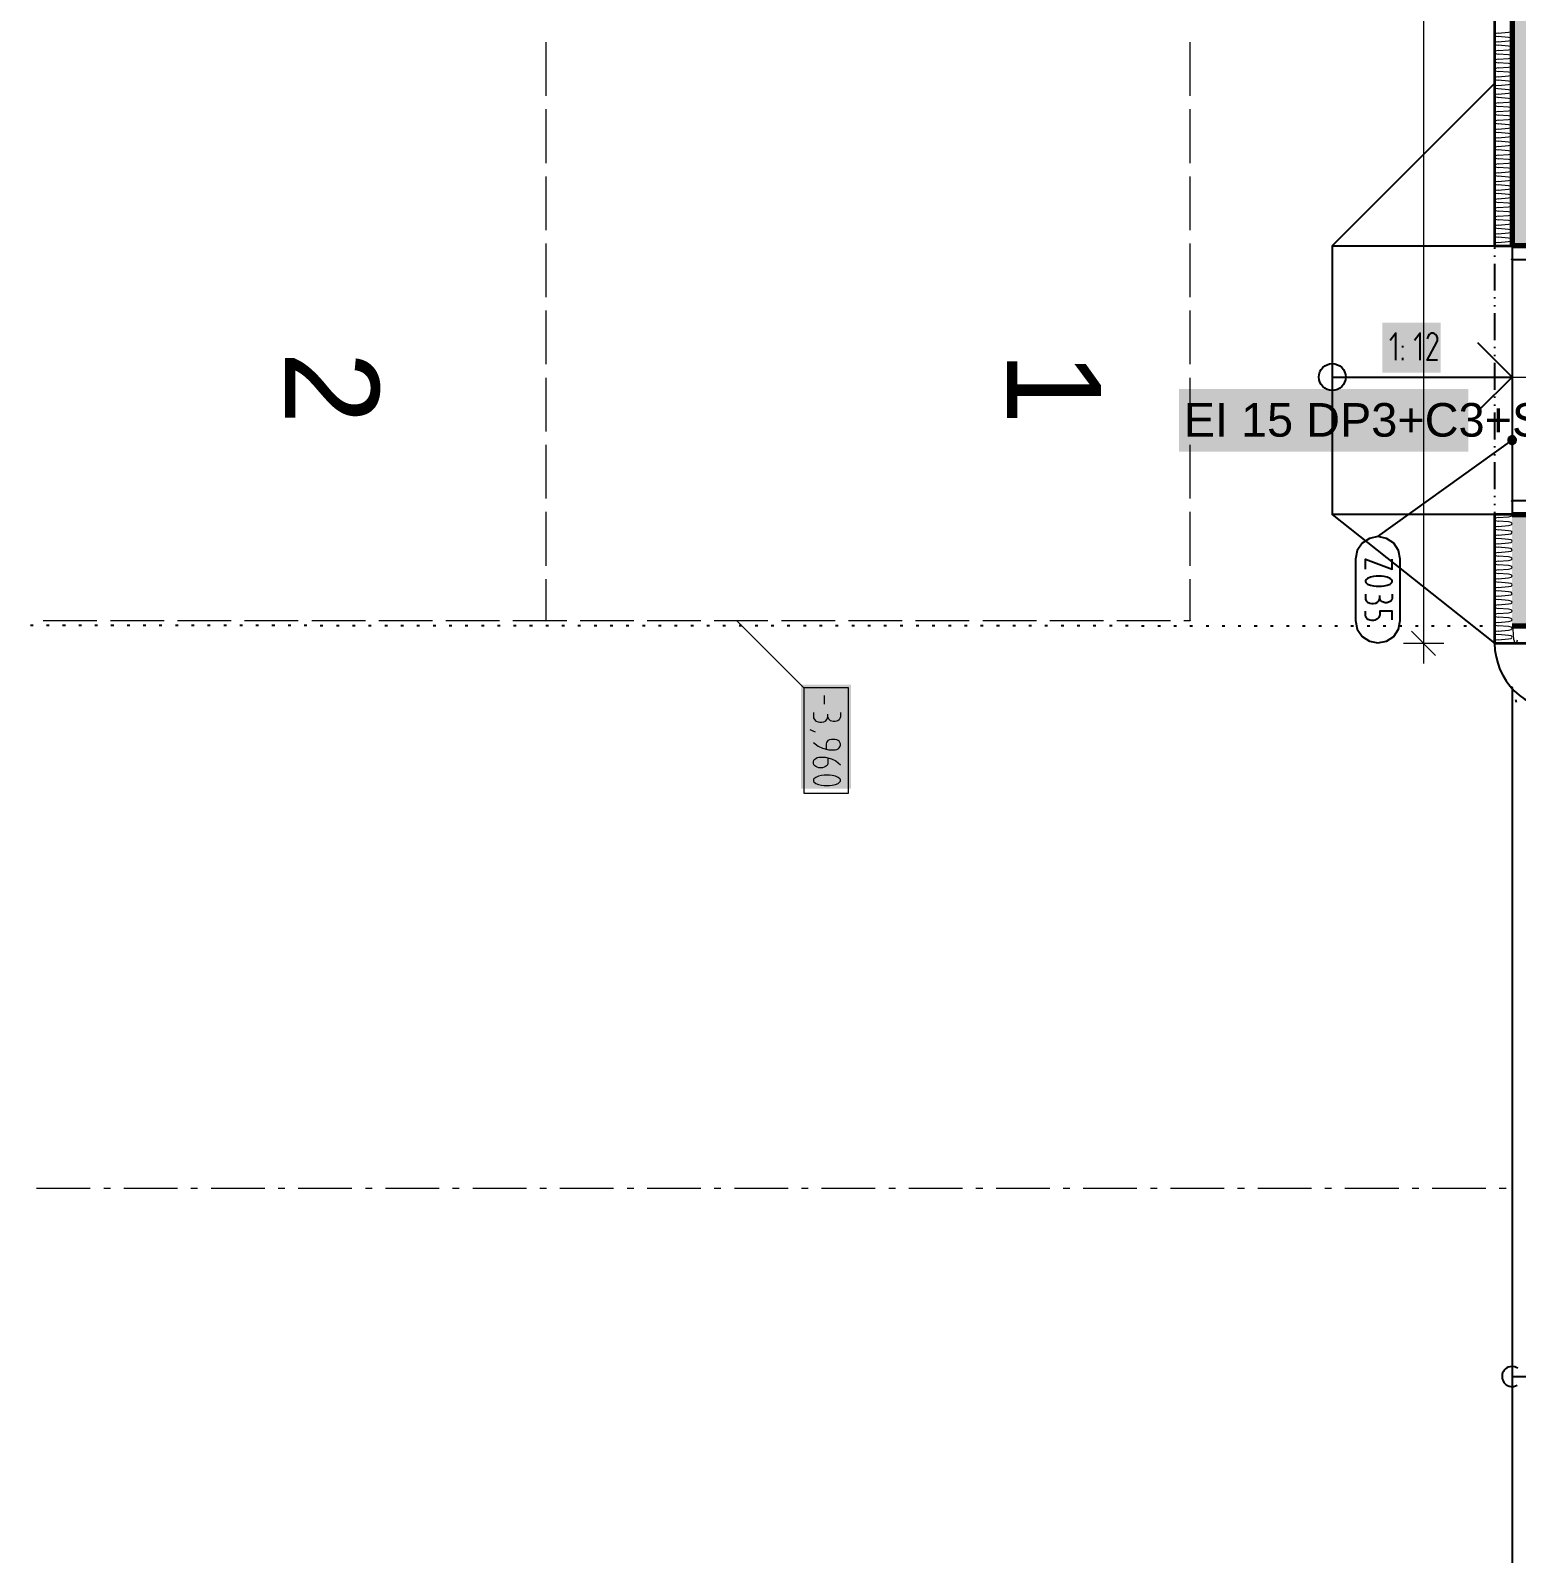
# Model space of a CAD drawing. Header units: millimetres. Extents: x 0 to 594, y 0 to 420.
# Drawn here: x 354.58 to 398.18, y 223.78 to 268.45 of the extents above; entities that cross this region are included whole.
import ezdxf

# ---------------------------------------------------------------- set-up
doc = ezdxf.new("R2010")
doc.units = ezdxf.units.MM
doc.header["$LTSCALE"] = 8
for name, color, linetype in [('PDF_Dokresleni nad rovinou rezu', 7, 'Continuous'), ('PDF_Dopravni znaceni', 7, 'Continuous'), ('PDF_Dvere', 7, 'Continuous'), ('PDF_Koty delkove', 7, 'Continuous'), ('PDF_Koty vyskove-pudorysy', 7, 'Continuous'), ('PDF_Obecne 0.18', 7, 'Continuous'), ('PDF_Obecne 0.25', 7, 'Continuous'), ('PDF_Osy hlavni', 7, 'Continuous'), ('PDF_Popis dveri', 7, 'Continuous'), ('PDF_Popis Zamecnicke vyrobky', 7, 'Continuous'), ('PDF_Popisy EL', 7, 'Continuous'), ('PDF_Rampy', 7, 'Continuous'), ('PDF_Steny obvodove nosne', 7, 'Continuous'), ('PDF_Steny sendvic', 7, 'Continuous'), ('PDF_Text', 7, 'Continuous')]:
    doc.layers.add(name, color=color, linetype=linetype)
doc.layers.add('PDF_Popis PO dveri', color=7, linetype='Continuous', true_color=0xffffff)
doc.styles.add('PDF Arial', font='arial.ttf')

msp = doc.modelspace()

# ---------------------------------------------------------------- linework, layer by layer
at = {"layer": 'PDF_Dokresleni nad rovinou rezu', "lineweight": 25}
for points in [[(397.54, 262.087), (397.54, 262.047)], [(397.54, 261.851), (397.54, 261.811)], [(397.54, 261.614), (397.54, 260.827)], [(397.54, 260.63), (397.54, 260.591)], [(397.54, 260.394), (397.54, 260.354)], [(397.54, 260.158), (397.54, 259.37)], [(397.54, 259.173), (397.54, 259.134)], [(397.54, 258.937), (397.54, 258.898)], [(397.54, 258.701), (397.54, 257.914)], [(397.54, 257.717), (397.54, 257.677)], [(397.54, 257.48), (397.54, 257.441)], [(397.54, 257.244), (397.54, 256.457)], [(397.54, 256.26), (397.54, 256.221)], [(397.54, 256.024), (397.54, 255.984)], [(397.54, 255.788), (397.54, 255)], [(397.54, 254.803), (397.54, 254.764)], [(397.54, 254.567), (397.54, 254.528)], [(397.54, 254.331), (397.54, 254.26)]]:
    msp.add_lwpolyline(points, dxfattribs=at)
at = {"layer": 'PDF_Dokresleni nad rovinou rezu', "lineweight": 25, "transparency": 33554559}
for points in [[(397.54, 262.183), (397.589, 262.134), (397.49, 262.134), (397.54, 262.085)], [(397.54, 254.309), (397.589, 254.26), (397.49, 254.26), (397.54, 254.211)]]:
    msp.add_solid(points, dxfattribs=at)
at = {"layer": 'PDF_Dopravni znaceni', "lineweight": 18}
for points in [[(369.705, 268.11), (369.705, 266.536)], [(388.602, 268.11), (388.602, 266.536)], [(369.705, 266.142), (369.705, 264.567)], [(388.602, 266.142), (388.602, 264.567)], [(369.705, 264.173), (369.705, 262.599)], [(388.602, 264.173), (388.602, 262.599)], [(369.705, 262.205), (369.705, 260.63)], [(388.602, 262.205), (388.602, 260.63)], [(369.705, 260.236), (369.705, 258.662)], [(388.602, 260.236), (388.602, 258.662)], [(369.705, 258.268), (369.705, 256.693)], [(388.602, 258.268), (388.602, 256.693)], [(369.705, 256.299), (369.705, 254.725)], [(388.602, 256.299), (388.602, 254.725)], [(369.705, 254.331), (369.705, 252.756)], [(388.602, 254.331), (388.602, 252.756)], [(369.705, 252.362), (369.705, 251.15)], [(388.602, 252.362), (388.602, 251.15)], [(354.96, 251.15), (356.535, 251.15)], [(356.929, 251.15), (358.504, 251.15)], [(358.898, 251.15), (360.472, 251.15)], [(360.866, 251.15), (362.441, 251.15)], [(362.835, 251.15), (364.409, 251.15)], [(364.803, 251.15), (366.378, 251.15)], [(366.772, 251.15), (368.346, 251.15)], [(368.74, 251.15), (370.315, 251.15)], [(370.709, 251.15), (372.283, 251.15)], [(372.677, 251.15), (374.252, 251.15)], [(374.646, 251.15), (376.22, 251.15)], [(376.614, 251.15), (378.189, 251.15)], [(378.583, 251.15), (380.157, 251.15)], [(380.551, 251.15), (382.126, 251.15)], [(382.52, 251.15), (384.094, 251.15)], [(384.488, 251.15), (386.063, 251.15)], [(386.457, 251.15), (388.031, 251.15)], [(388.425, 251.15), (388.603, 251.15)]]:
    msp.add_lwpolyline(points, dxfattribs=at)
at = {"layer": 'PDF_Dopravni znaceni', "lineweight": 18, "transparency": 33554559}
for points in [[(369.705, 251.185), (369.74, 251.15), (369.669, 251.15), (369.705, 251.114)], [(388.602, 251.185), (388.638, 251.15), (388.567, 251.15), (388.602, 251.114)], [(388.567, 251.15), (388.602, 251.185), (388.602, 251.114), (388.638, 251.15)]]:
    msp.add_solid(points, dxfattribs=at)
at = {"layer": 'PDF_Dvere', "lineweight": 25}
for points in [[(398.051, 262.134), (398.051, 261.74), (400.02, 261.74), (400.02, 262.134)], [(398.051, 254.654), (398.051, 254.26), (400.02, 254.26), (400.02, 254.654)]]:
    msp.add_lwpolyline(points, close=True, dxfattribs=at)
for points in [[(398.051, 261.74), (398.051, 261.299)], [(398.051, 261.102), (398.051, 261.063)], [(398.051, 260.866), (398.051, 260.079)], [(398.051, 259.882), (398.051, 259.843)], [(398.051, 259.646), (398.051, 258.858)], [(398.051, 258.662), (398.051, 258.622)], [(398.051, 258.425), (398.051, 257.638)], [(398.051, 257.441), (398.051, 257.402)], [(398.051, 257.205), (398.051, 256.417)], [(398.051, 256.221), (398.051, 256.181)], [(398.051, 255.984), (398.051, 255.197)], [(398.051, 255), (398.051, 254.961)], [(398.051, 254.764), (398.051, 254.654)]]:
    msp.add_lwpolyline(points, dxfattribs=at)
at = {"layer": 'PDF_Dvere', "lineweight": 25, "transparency": 33554559}
for points in [[(398.051, 261.789), (398.101, 261.74), (398.002, 261.74), (398.051, 261.691)], [(398.051, 254.703), (398.101, 254.654), (398.002, 254.654), (398.051, 254.604)]]:
    msp.add_solid(points, dxfattribs=at)
at = {"layer": 'PDF_Koty delkove', "lineweight": 18}
for points in [[(395.455, 296.425), (395.455, 294.457), (395.455, 290.126), (395.455, 289.339), (395.455, 288.827), (395.455, 250.48), (395.455, 249.89)], [(395.1, 250.835), (395.809, 250.126)], [(394.864, 250.48), (395.455, 250.48), (396.045, 250.48)]]:
    msp.add_lwpolyline(points, dxfattribs=at)
at = {"layer": 'PDF_Koty vyskove-pudorysy', "lineweight": 18}
for points in [[(377.268, 249.171), (375.293, 251.147)], [(377.873, 248.952), (377.873, 248.689)], [(377.557, 248.449), (377.557, 248.296), (377.584, 248.242), (377.623, 248.198), (377.689, 248.176), (377.741, 248.165), (377.794, 248.165), (377.859, 248.176), (377.911, 248.198), (377.951, 248.242), (377.978, 248.318)], [(378.344, 248.449), (378.344, 248.318), (378.332, 248.274), (378.305, 248.23), (378.266, 248.208), (378.188, 248.186), (378.135, 248.186), (378.056, 248.208), (378.004, 248.252), (377.978, 248.318), (377.978, 248.405)], [(377.452, 247.946), (377.61, 247.88)], [(377.557, 247.574), (377.689, 247.464), (377.82, 247.399), (378.004, 247.356), (378.188, 247.356), (378.24, 247.367), (378.279, 247.388), (378.305, 247.41), (378.332, 247.443), (378.344, 247.487), (378.344, 247.53), (378.332, 247.574), (378.305, 247.607), (378.279, 247.629), (378.24, 247.651), (378.188, 247.662), (378.082, 247.662), (378.03, 247.651), (377.978, 247.629), (377.938, 247.574), (377.925, 247.53), (377.925, 247.377)], [(377.715, 246.831), (377.663, 246.842), (377.623, 246.863), (377.597, 246.885), (377.57, 246.918), (377.557, 246.962), (377.557, 247.005), (377.57, 247.049), (377.597, 247.082), (377.623, 247.104), (377.663, 247.126), (377.715, 247.137), (377.899, 247.137), (378.082, 247.093), (378.214, 247.027), (378.344, 246.918)], [(377.978, 247.115), (377.978, 246.962), (377.964, 246.918), (377.938, 246.885), (377.911, 246.863), (377.873, 246.842), (377.82, 246.831), (377.715, 246.831)]]:
    msp.add_lwpolyline(points, dxfattribs=at)
for points in [[(377.268, 249.171), (377.268, 246.087), (378.581, 246.087), (378.581, 249.171)], [(377.873, 246.306), (378.03, 246.306), (378.108, 246.317), (378.2, 246.339), (378.279, 246.371), (378.332, 246.415), (378.344, 246.437), (378.344, 246.48), (378.332, 246.503), (378.279, 246.546), (378.2, 246.579), (378.108, 246.601), (378.03, 246.612), (377.873, 246.612), (377.794, 246.601), (377.702, 246.579), (377.623, 246.546), (377.57, 246.503), (377.557, 246.48), (377.557, 246.437), (377.57, 246.415), (377.623, 246.371), (377.702, 246.339), (377.794, 246.317)]]:
    msp.add_lwpolyline(points, close=True, dxfattribs=at)
at = {"layer": 'PDF_Koty vyskove-pudorysy', "color": 7, "lineweight": 18, "true_color": 0xffffff, "transparency": 33554559}
msp.add_solid([(377.19, 249.266), (377.19, 246.211), (378.659, 249.266), (378.659, 246.211)], dxfattribs=at)
at = {"layer": 'PDF_Obecne 0.18', "lineweight": 25}
for points in [[(354.584, 251.01), (354.662, 251.01)], [(355.056, 251.01), (355.135, 251.01)], [(355.528, 251.01), (355.607, 251.01)], [(356.001, 251.009), (356.08, 251.009)], [(356.473, 251.009), (356.552, 251.009)], [(356.946, 251.009), (357.025, 251.009)], [(357.418, 251.009), (357.497, 251.009)], [(357.891, 251.009), (357.969, 251.009)], [(358.363, 251.008), (358.442, 251.008)], [(358.836, 251.008), (358.914, 251.008)], [(359.308, 251.008), (359.387, 251.008)], [(359.78, 251.008), (359.859, 251.008)], [(360.253, 251.008), (360.332, 251.008)], [(360.725, 251.007), (360.804, 251.007)], [(361.198, 251.007), (361.277, 251.007)], [(361.67, 251.007), (361.749, 251.007)], [(362.143, 251.007), (362.221, 251.007)], [(362.615, 251.007), (362.694, 251.007)], [(363.088, 251.006), (363.166, 251.006)], [(363.56, 251.006), (363.639, 251.006)], [(364.032, 251.006), (364.111, 251.006)], [(364.505, 251.006), (364.584, 251.006)], [(364.977, 251.006), (365.056, 251.006)], [(365.45, 251.005), (365.528, 251.005)], [(365.922, 251.005), (366.001, 251.005)], [(366.395, 251.005), (366.473, 251.005)], [(366.867, 251.005), (366.946, 251.005)], [(367.339, 251.005), (367.418, 251.005)], [(367.812, 251.004), (367.891, 251.004)], [(368.284, 251.004), (368.363, 251.004)], [(368.757, 251.004), (368.836, 251.004)], [(369.229, 251.004), (369.308, 251.004)], [(369.702, 251.004), (369.78, 251.004)], [(370.174, 251.003), (370.253, 251.003)], [(370.647, 251.003), (370.725, 251.003)], [(371.119, 251.003), (371.198, 251.003)], [(371.591, 251.003), (371.67, 251.003)], [(372.064, 251.003), (372.143, 251.003)], [(372.536, 251.003), (372.615, 251.002)], [(373.009, 251.002), (373.087, 251.002)], [(373.481, 251.002), (373.56, 251.002)], [(373.954, 251.002), (374.032, 251.002)], [(374.426, 251.002), (374.505, 251.002)], [(374.899, 251.002), (374.977, 251.001)], [(375.371, 251.001), (375.45, 251.001)], [(375.843, 251.001), (375.922, 251.001)], [(376.316, 251.001), (376.395, 251.001)], [(376.788, 251.001), (376.867, 251.001)], [(377.261, 251.001), (377.339, 251.001)], [(377.733, 251), (377.812, 251)], [(378.206, 251), (378.284, 251)], [(378.678, 251), (378.757, 251)], [(379.15, 251), (379.229, 251)], [(379.623, 251), (379.702, 251)], [(380.095, 250.999), (380.174, 250.999)], [(380.568, 250.999), (380.647, 250.999)], [(381.04, 250.999), (381.119, 250.999)], [(381.513, 250.999), (381.591, 250.999)], [(381.985, 250.999), (382.064, 250.999)], [(382.458, 250.998), (382.536, 250.998)], [(382.93, 250.998), (383.009, 250.998)], [(383.402, 250.998), (383.481, 250.998)], [(383.875, 250.998), (383.954, 250.998)], [(384.347, 250.998), (384.426, 250.998)], [(384.82, 250.997), (384.899, 250.997)], [(385.292, 250.997), (385.371, 250.997)], [(385.765, 250.997), (385.843, 250.997)], [(386.237, 250.997), (386.316, 250.997)], [(386.71, 250.997), (386.788, 250.997)], [(387.182, 250.996), (387.261, 250.996)], [(387.654, 250.996), (387.733, 250.996)], [(388.127, 250.996), (388.206, 250.996)], [(388.599, 250.996), (388.678, 250.996)], [(389.072, 250.996), (389.15, 250.996)], [(389.544, 250.995), (389.623, 250.995)], [(390.017, 250.995), (390.095, 250.995)], [(390.489, 250.995), (390.568, 250.995)], [(390.962, 250.995), (391.04, 250.995)], [(391.434, 250.995), (391.513, 250.995)], [(391.906, 250.994), (391.985, 250.994)], [(392.379, 250.994), (392.458, 250.994)], [(392.851, 250.994), (392.93, 250.994)], [(393.324, 250.994), (393.402, 250.994)], [(393.796, 250.994), (393.875, 250.994)], [(394.269, 250.993), (394.347, 250.993)], [(394.741, 250.993), (394.82, 250.993)], [(395.213, 250.993), (395.292, 250.993)], [(395.686, 250.993), (395.765, 250.993)], [(396.158, 250.993), (396.237, 250.993)], [(396.631, 250.992), (396.71, 250.992)], [(397.103, 250.992), (397.182, 250.992)]]:
    msp.add_lwpolyline(points, dxfattribs=at)
at = {"layer": 'PDF_Obecne 0.18', "lineweight": 25, "transparency": 33554559}
msp.add_solid([(397.49, 250.992), (397.54, 251.041), (397.54, 250.943), (397.589, 250.992)], dxfattribs=at)
at = {"layer": 'PDF_Obecne 0.25', "lineweight": 25}
for points in [[(397.54, 266.898), (392.776, 262.134), (392.776, 254.26)], [(392.776, 262.134), (398.051, 262.134)]]:
    msp.add_lwpolyline(points, dxfattribs=at)
msp.add_lwpolyline([(398.051, 262.134), (398.051, 254.26), (392.776, 254.26), (397.54, 250.48, 0.414211), (399.508, 248.512), (444.665, 248.512, 0.414215), (446.634, 250.48)], format="xyb", dxfattribs=at)
at = {"layer": 'PDF_Osy hlavni', "lineweight": 18}
for points in [[(354.764, 234.496), (356.338, 234.496)], [(356.732, 234.496), (356.929, 234.496)], [(357.323, 234.496), (358.898, 234.496)], [(359.291, 234.496), (359.488, 234.496)], [(359.882, 234.496), (361.457, 234.496)], [(361.85, 234.496), (362.047, 234.496)], [(362.441, 234.496), (364.016, 234.496)], [(364.409, 234.496), (364.606, 234.496)], [(365, 234.496), (366.575, 234.496)], [(366.968, 234.496), (367.165, 234.496)], [(367.559, 234.496), (369.134, 234.496)], [(369.527, 234.496), (369.724, 234.496)], [(370.118, 234.496), (371.693, 234.496)], [(372.086, 234.496), (372.283, 234.496)], [(372.677, 234.496), (374.252, 234.496)], [(374.646, 234.496), (374.842, 234.496)], [(375.236, 234.496), (376.811, 234.496)], [(377.205, 234.496), (377.401, 234.496)], [(377.795, 234.496), (379.37, 234.496)], [(379.764, 234.496), (379.96, 234.496)], [(380.354, 234.496), (381.929, 234.496)], [(382.323, 234.496), (382.52, 234.496)], [(382.913, 234.496), (384.488, 234.496)], [(384.882, 234.496), (385.079, 234.496)], [(385.472, 234.496), (387.047, 234.496)], [(387.441, 234.496), (387.638, 234.496)], [(388.031, 234.496), (389.606, 234.496)], [(390, 234.496), (390.197, 234.496)], [(390.59, 234.496), (392.165, 234.496)], [(392.559, 234.496), (392.756, 234.496)], [(393.149, 234.496), (394.724, 234.496)], [(395.118, 234.496), (395.315, 234.496)], [(395.708, 234.496), (397.283, 234.496)], [(397.677, 234.496), (397.874, 234.496)]]:
    msp.add_lwpolyline(points, dxfattribs=at)
at = {"layer": 'PDF_Popis dveri', "lineweight": 18}
msp.add_lwpolyline([(395.359, 258.288), (405.76, 258.288)], dxfattribs=at)
at = {"layer": 'PDF_Popis PO dveri', "lineweight": 18, "transparency": 33554559}
msp.add_solid([(388.277, 256.099), (396.768, 256.099), (388.277, 257.936), (396.768, 257.936)], dxfattribs=at)
at = {"layer": 'PDF_Popis Zamecnicke vyrobky', "lineweight": 25}
for points in [[(394.115, 253.607), (398.051, 256.439)], [(397.982, 256.535), (397.982, 256.535)], [(398.147, 256.508), (398.147, 256.508)], [(397.955, 256.37), (397.955, 256.37)], [(398.12, 256.343), (398.12, 256.343)], [(393.748, 252.657), (393.748, 252.951), (394.535, 252.657), (394.535, 252.951)], [(393.748, 251.922), (393.748, 251.775), (393.775, 251.723), (393.814, 251.681), (393.879, 251.66), (393.932, 251.649), (393.985, 251.649), (394.05, 251.66)], [(394.05, 251.66), (394.102, 251.681), (394.142, 251.723), (394.168, 251.796)], [(394.535, 251.922), (394.535, 251.796), (394.523, 251.754), (394.496, 251.712), (394.457, 251.691), (394.379, 251.67), (394.326, 251.67), (394.247, 251.691), (394.194, 251.733), (394.168, 251.796), (394.168, 251.88)], [(394.535, 251.166), (394.535, 251.418), (394.168, 251.418), (394.168, 251.313), (394.142, 251.24), (394.102, 251.197), (394.037, 251.156), (393.985, 251.145), (393.932, 251.145), (393.879, 251.156), (393.828, 251.177), (393.788, 251.208), (393.761, 251.25), (393.748, 251.313), (393.748, 251.418)]]:
    msp.add_lwpolyline(points, dxfattribs=at)
for points in [[(398.147, 256.508), (398.135, 256.523), (398.12, 256.535), (398.103, 256.545), (398.086, 256.552), (398.067, 256.556), (398.047, 256.557), (398.028, 256.555), (398.01, 256.549), (397.992, 256.541), (397.976, 256.53), (397.963, 256.517), (397.951, 256.501), (397.942, 256.484), (397.936, 256.466), (397.933, 256.447), (397.934, 256.428), (397.937, 256.409), (397.944, 256.39), (397.953, 256.374), (397.965, 256.358), (397.979, 256.345), (397.995, 256.335), (398.013, 256.327), (398.032, 256.322), (398.051, 256.321), (398.07, 256.322), (398.089, 256.327), (398.106, 256.334), (398.123, 256.345), (398.137, 256.358), (398.149, 256.373), (398.159, 256.389), (398.165, 256.407), (398.169, 256.426), (398.169, 256.446), (398.167, 256.465), (398.161, 256.483), (398.152, 256.5)], [(393.459, 251.145), (393.509, 250.894), (393.651, 250.681), (393.864, 250.539), (394.115, 250.489), (394.367, 250.539), (394.579, 250.681), (394.722, 250.894), (394.772, 251.145), (394.772, 252.951), (394.722, 253.202), (394.579, 253.415), (394.367, 253.557), (394.115, 253.607), (393.864, 253.557), (393.651, 253.415), (393.509, 253.202), (393.459, 252.951)], [(394.064, 252.153), (394.221, 252.153), (394.299, 252.164), (394.391, 252.184), (394.47, 252.216), (394.523, 252.258), (394.535, 252.279), (394.535, 252.321), (394.523, 252.342), (394.47, 252.384), (394.391, 252.415), (394.299, 252.436), (394.221, 252.447), (394.064, 252.447), (393.985, 252.436), (393.893, 252.415), (393.814, 252.384), (393.761, 252.342), (393.748, 252.321), (393.748, 252.279), (393.761, 252.258), (393.814, 252.216), (393.893, 252.184), (393.985, 252.164)]]:
    msp.add_lwpolyline(points, close=True, dxfattribs=at)
at = {"layer": 'PDF_Popis Zamecnicke vyrobky', "lineweight": 25, "transparency": 33554559}
for points in [[(397.934, 256.427), (398.063, 256.322), (397.944, 256.487)], [(397.944, 256.487), (398.12, 256.343), (397.982, 256.535)], [(397.944, 256.487), (398.063, 256.322), (398.12, 256.343)], [(397.982, 256.535), (398.159, 256.391), (398.04, 256.556)], [(397.982, 256.535), (398.12, 256.343), (398.159, 256.391)], [(398.04, 256.556), (398.159, 256.391), (398.168, 256.45)], [(398.04, 256.556), (398.168, 256.45), (398.099, 256.546)], [(398.099, 256.546), (398.168, 256.45), (398.147, 256.508)], [(398.003, 256.332), (397.934, 256.427), (397.955, 256.37)], [(397.934, 256.427), (398.003, 256.332), (398.063, 256.322)]]:
    msp.add_solid(points, dxfattribs=at)
at = {"layer": 'PDF_Popisy EL', "lineweight": 25}
msp.add_lwpolyline([(398.148, 248.832), (398.17, 248.756)], dxfattribs=at)
at = {"layer": 'PDF_Popisy EL', "lineweight": 25, "transparency": 33554559}
msp.add_solid([(398.031, 249.228), (398.092, 249.195), (397.998, 249.167), (398.059, 249.134)], dxfattribs=at)
at = {"layer": 'PDF_Rampy', "lineweight": 25}
for points in [[(394.642, 258.784), (394.642, 259.571), (394.474, 259.362)], [(395.355, 258.784), (395.355, 259.571), (395.188, 259.362)], [(395.859, 258.784), (395.565, 258.784), (395.839, 259.309), (395.859, 259.362), (395.859, 259.44), (395.839, 259.492), (395.807, 259.532), (395.776, 259.558), (395.733, 259.571), (395.692, 259.571), (395.65, 259.558), (395.618, 259.532), (395.587, 259.492), (395.565, 259.414)], [(394.851, 259.151), (394.851, 259.204)], [(398.051, 258.288), (397.049, 259.29)], [(394.851, 258.784), (394.851, 258.85)], [(392.776, 258.288), (398.051, 258.288), (397.049, 257.286)], [(398.051, 249.156), (398.051, 208.638)], [(398.216, 229.217), (398.174, 229.241), (398.128, 229.257), (398.081, 229.266), (398.033, 229.267), (397.985, 229.26), (397.939, 229.245), (397.896, 229.223), (397.857, 229.195), (397.824, 229.16), (397.796, 229.121), (397.775, 229.077), (397.762, 229.031), (397.756, 228.983), (397.758, 228.935), (397.768, 228.888), (397.786, 228.843), (397.81, 228.801), (397.841, 228.764), (397.878, 228.733), (397.919, 228.708), (397.963, 228.69), (398.01, 228.679), (398.059, 228.677), (398.106, 228.682), (398.153, 228.695), (398.197, 228.715)], [(398.051, 229.267), (398.051, 229.267)], [(397.756, 228.972), (397.756, 228.972)], [(398.051, 228.972), (447.629, 228.972), (446.645, 228.972)], [(398.051, 228.677), (398.051, 228.677)]]:
    msp.add_lwpolyline(points, dxfattribs=at)
msp.add_circle((392.776, 258.288), 0.394, dxfattribs=at)
at = {"layer": 'PDF_Rampy', "color": 7, "lineweight": 25, "true_color": 0xffffff, "transparency": 33554559}
msp.add_solid([(394.249, 258.416), (395.958, 258.416), (394.249, 259.886), (395.958, 259.886)], dxfattribs=at)
at = {"layer": 'PDF_Steny obvodove nosne', "lineweight": 70}
for points in [[(398.051, 296.425), (382.815, 296.425), (382.815, 294.457), (393.602, 294.457), (394.39, 294.457), (398.051, 294.457), (398.051, 290.126), (398.051, 289.339), (398.051, 288.827), (398.051, 262.134)], [(400.02, 262.134), (398.051, 262.134)], [(398.051, 250.992), (400.02, 250.992), (400.02, 252.213), (400.02, 254.26)], [(398.051, 254.26), (400.02, 254.26)]]:
    msp.add_lwpolyline(points, dxfattribs=at)
at = {"layer": 'PDF_Steny obvodove nosne', "color": 9, "lineweight": 9, "true_color": 0xc0c0c0, "transparency": 33554559}
for points in [[(400.02, 262.134), (400.02, 301.622), (398.051, 262.134), (398.051, 301.622)], [(398.051, 254.26), (398.051, 250.992), (400.02, 254.26), (400.02, 250.992)]]:
    msp.add_solid(points, dxfattribs=at)
at = {"layer": 'PDF_Steny sendvic', "lineweight": 35}
for points in [[(397.54, 288.827), (397.54, 262.134), (398.051, 262.134), (398.051, 288.827)], [(417.657, 250.48), (455.689, 250.48), (455.689, 250.992), (455.689, 255.754), (455.177, 255.754), (455.177, 252.567), (455.177, 250.992), (442.067, 250.992), (417.658, 250.992), (400.02, 250.992), (398.051, 250.992)], [(398.051, 254.26), (397.54, 254.26), (397.54, 250.48), (398.051, 250.48)], [(398.051, 250.48), (417.657, 250.48)]]:
    msp.add_lwpolyline(points, dxfattribs=at)
at = {"layer": 'PDF_Steny sendvic', "lineweight": 9}
for points in [[(397.642, 268.378), (397.569, 268.363), (397.54, 268.327)], [(397.54, 268.327), (397.569, 268.291), (397.642, 268.276)], [(397.642, 268.122), (397.569, 268.107), (397.54, 268.071)], [(397.54, 268.071), (397.54, 268.071), (397.569, 268.035), (397.642, 268.02)], [(397.642, 268.378), (397.949, 268.403), (398.022, 268.418), (398.051, 268.449)], [(397.949, 268.25), (397.642, 268.276)], [(397.642, 268.122), (397.949, 268.147)], [(397.949, 268.25), (397.949, 268.25)], [(398.051, 268.204), (398.022, 268.235), (397.949, 268.25)], [(397.949, 268.147), (398.022, 268.162), (398.051, 268.193)], [(397.642, 267.866), (397.569, 267.851), (397.54, 267.815)], [(397.54, 267.815), (397.569, 267.779), (397.642, 267.764)], [(397.642, 267.61), (397.569, 267.595), (397.54, 267.559)], [(397.949, 267.994), (397.642, 268.02)], [(397.642, 267.866), (397.949, 267.891)], [(397.949, 267.738), (397.642, 267.764)], [(397.642, 267.61), (397.949, 267.636)], [(397.949, 267.994), (397.949, 267.994)], [(398.051, 267.948), (398.022, 267.979), (397.949, 267.994)], [(397.949, 267.891), (398.022, 267.907), (398.051, 267.937)], [(397.949, 267.738), (397.949, 267.738)], [(398.051, 267.692), (398.022, 267.723), (397.949, 267.738)], [(397.949, 267.636), (398.022, 267.651), (398.051, 267.682)], [(397.54, 267.559), (397.569, 267.523), (397.642, 267.508)], [(397.642, 267.354), (397.569, 267.339), (397.54, 267.303)], [(397.54, 267.303), (397.569, 267.267), (397.642, 267.252)], [(397.949, 267.483), (397.642, 267.508)], [(397.642, 267.354), (397.949, 267.38)], [(397.949, 267.227), (397.642, 267.252)], [(397.949, 267.483), (397.949, 267.483)], [(398.051, 267.436), (398.022, 267.467), (397.949, 267.483)], [(397.949, 267.38), (398.022, 267.395), (398.051, 267.426)], [(397.949, 267.227), (397.949, 267.227)], [(398.051, 267.181), (398.022, 267.212), (397.949, 267.227)], [(397.949, 267.124), (398.022, 267.139), (398.051, 267.17)], [(397.642, 267.098), (397.569, 267.083), (397.54, 267.047)], [(397.54, 267.047), (397.569, 267.011), (397.642, 266.996)], [(397.642, 266.842), (397.569, 266.827), (397.54, 266.791)], [(397.949, 266.715), (397.642, 266.74), (397.569, 266.755), (397.54, 266.791)], [(397.642, 267.098), (397.949, 267.124)], [(397.949, 266.971), (397.642, 266.996)], [(397.642, 266.842), (397.949, 266.868)], [(397.949, 266.971), (397.949, 266.971)], [(398.051, 266.925), (398.022, 266.956), (397.949, 266.971)], [(397.949, 266.868), (398.022, 266.883), (398.051, 266.914)], [(397.949, 266.715), (397.949, 266.715)], [(398.051, 266.669), (398.022, 266.7), (397.949, 266.715)], [(397.642, 266.587), (397.569, 266.572), (397.54, 266.535)], [(397.54, 266.535), (397.569, 266.499)], [(397.642, 266.331), (397.569, 266.316), (397.54, 266.279)], [(397.54, 266.279), (397.569, 266.243), (397.642, 266.228)], [(397.949, 266.459), (397.642, 266.484), (397.569, 266.499)], [(397.642, 266.587), (397.949, 266.612), (398.022, 266.627), (398.051, 266.658)], [(397.642, 266.331), (397.949, 266.356)], [(397.949, 266.459), (397.949, 266.459)], [(398.051, 266.413), (398.022, 266.444), (397.949, 266.459)], [(397.949, 266.356), (398.022, 266.371), (398.051, 266.402)], [(397.642, 266.075), (397.569, 266.06), (397.54, 266.024)], [(397.54, 266.024), (397.569, 265.987), (397.642, 265.972)], [(397.642, 265.819), (397.569, 265.804), (397.54, 265.768)], [(397.949, 266.203), (397.642, 266.228)], [(397.642, 266.075), (397.949, 266.1)], [(397.949, 265.947), (397.642, 265.972)], [(397.642, 265.819), (397.949, 265.844), (398.022, 265.859), (398.051, 265.89)], [(397.949, 266.203), (397.949, 266.203)], [(398.051, 266.157), (398.022, 266.188), (397.949, 266.203)], [(397.949, 266.1), (398.022, 266.115), (398.051, 266.146)], [(397.949, 265.947), (397.949, 265.947)], [(398.051, 265.901), (398.022, 265.932), (397.949, 265.947)], [(397.54, 265.768), (397.569, 265.731), (397.642, 265.717)], [(397.642, 265.563), (397.569, 265.548), (397.54, 265.512)], [(397.54, 265.512), (397.569, 265.476), (397.642, 265.461)], [(397.949, 265.691), (397.642, 265.717)], [(397.642, 265.563), (397.949, 265.588)], [(397.949, 265.435), (397.642, 265.461)], [(397.949, 265.691), (397.949, 265.691)], [(398.051, 265.645), (398.022, 265.676), (397.949, 265.691)], [(397.949, 265.588), (398.022, 265.603), (398.051, 265.634)], [(397.949, 265.435), (397.949, 265.435)], [(398.051, 265.389), (398.022, 265.42), (397.949, 265.435)], [(397.949, 265.332), (398.022, 265.347), (398.051, 265.378)], [(397.642, 265.307), (397.569, 265.292), (397.54, 265.256)], [(397.54, 265.256), (397.569, 265.22), (397.642, 265.205)], [(397.642, 265.051), (397.569, 265.036), (397.54, 265)], [(397.54, 265), (397.569, 264.964), (397.642, 264.949)], [(397.642, 265.307), (397.949, 265.332)], [(397.949, 265.179), (397.642, 265.205)], [(397.642, 265.051), (397.949, 265.076)], [(397.949, 264.923), (397.642, 264.949)], [(397.949, 265.179), (397.949, 265.179)], [(398.051, 265.133), (398.022, 265.164), (397.949, 265.179)], [(397.949, 265.076), (398.022, 265.092), (398.051, 265.123)], [(397.949, 264.923), (397.949, 264.923)], [(398.051, 264.877), (398.022, 264.908), (397.949, 264.923)], [(397.642, 264.795), (397.569, 264.78), (397.54, 264.744)], [(397.54, 264.744), (397.569, 264.708), (397.642, 264.693)], [(397.642, 264.539), (397.569, 264.524), (397.54, 264.488)], [(397.54, 264.488), (397.569, 264.452), (397.642, 264.437)], [(397.642, 264.795), (397.949, 264.821)], [(397.949, 264.668), (397.642, 264.693)], [(397.642, 264.539), (397.949, 264.565)], [(397.949, 264.821), (398.022, 264.836), (398.051, 264.867)], [(397.949, 264.668), (397.949, 264.668)], [(398.051, 264.621), (398.022, 264.652), (397.949, 264.668)], [(397.949, 264.565), (398.022, 264.58), (398.051, 264.611)], [(397.642, 264.283), (397.569, 264.268), (397.54, 264.232)], [(397.54, 264.232), (397.569, 264.196), (397.642, 264.181)], [(397.642, 264.028), (397.569, 264.013), (397.54, 263.976)], [(397.949, 264.412), (397.642, 264.437)], [(397.642, 264.283), (397.949, 264.309)], [(397.949, 264.156), (397.642, 264.181)], [(397.642, 264.028), (397.949, 264.053)], [(397.949, 264.412), (397.949, 264.412)], [(398.051, 264.366), (398.022, 264.397), (397.949, 264.412)], [(397.949, 264.309), (398.022, 264.324), (398.051, 264.355)], [(397.949, 264.156), (397.949, 264.156)], [(398.051, 264.11), (398.022, 264.141), (397.949, 264.156)], [(397.949, 264.053), (398.022, 264.068), (398.051, 264.099)], [(397.54, 263.976), (397.569, 263.94), (397.642, 263.925)], [(397.642, 263.772), (397.569, 263.757), (397.54, 263.72)], [(397.54, 263.72), (397.569, 263.684), (397.642, 263.669)], [(397.949, 263.9), (397.642, 263.925)], [(397.642, 263.772), (397.949, 263.797)], [(397.949, 263.644), (397.642, 263.669)], [(397.949, 263.9), (397.949, 263.9)], [(398.051, 263.854), (398.022, 263.885), (397.949, 263.9)], [(397.949, 263.797), (398.022, 263.812), (398.051, 263.843)], [(397.949, 263.644), (397.949, 263.644)], [(398.051, 263.598), (398.022, 263.629), (397.949, 263.644)], [(397.949, 263.541), (398.022, 263.556), (398.051, 263.587)], [(397.642, 263.516), (397.569, 263.501), (397.54, 263.465)], [(397.54, 263.465), (397.569, 263.428), (397.642, 263.413)], [(397.642, 263.26), (397.569, 263.245), (397.54, 263.209)], [(397.54, 263.209), (397.569, 263.172), (397.642, 263.157)], [(397.642, 263.516), (397.949, 263.541)], [(397.949, 263.388), (397.642, 263.413)], [(397.642, 263.26), (397.949, 263.285), (398.022, 263.3), (398.051, 263.331)], [(397.949, 263.132), (397.642, 263.157)], [(397.949, 263.388), (397.949, 263.388)], [(398.051, 263.342), (398.022, 263.373), (397.949, 263.388)], [(397.642, 263.004), (397.569, 262.989), (397.54, 262.953)], [(397.54, 262.953), (397.569, 262.917), (397.642, 262.902)], [(397.642, 262.748), (397.569, 262.733), (397.54, 262.697)], [(397.54, 262.697), (397.569, 262.661), (397.642, 262.646)], [(397.642, 263.004), (397.949, 263.029)], [(397.949, 262.876), (397.642, 262.902)], [(397.642, 262.748), (397.949, 262.773)], [(397.949, 263.132), (397.949, 263.132)], [(398.051, 263.086), (398.022, 263.117), (397.949, 263.132)], [(397.949, 263.029), (398.022, 263.044)], [(397.949, 262.876), (397.949, 262.876)], [(398.051, 262.83), (398.022, 262.861), (397.949, 262.876)], [(397.949, 262.773), (398.022, 262.788), (398.051, 262.819)], [(398.022, 263.044), (398.051, 263.075)], [(397.642, 262.492), (397.569, 262.477), (397.54, 262.441)], [(397.54, 262.441), (397.569, 262.405), (397.642, 262.39)], [(397.949, 262.62), (397.642, 262.646)], [(397.642, 262.492), (397.949, 262.517)], [(397.949, 262.364), (397.642, 262.39)], [(397.642, 262.236), (397.949, 262.262)], [(397.949, 262.62), (397.949, 262.62)], [(398.051, 262.574), (398.022, 262.605), (397.949, 262.62)], [(397.949, 262.517), (398.022, 262.532), (398.051, 262.563)], [(397.949, 262.364), (397.949, 262.364)], [(398.051, 262.318), (398.022, 262.349), (397.949, 262.364)], [(397.949, 262.262), (398.022, 262.277), (398.051, 262.308)], [(397.642, 262.236), (397.569, 262.221), (397.54, 262.185)], [(397.54, 262.185), (397.569, 262.149), (397.642, 262.134)], [(397.642, 254.165), (397.949, 254.191), (398.022, 254.206), (398.051, 254.237)], [(398.051, 254.247), (398.04, 254.26)], [(397.642, 254.165), (397.569, 254.15), (397.54, 254.114)], [(397.54, 254.114), (397.569, 254.078), (397.642, 254.063)], [(397.642, 253.909), (397.569, 253.894), (397.54, 253.858)], [(397.54, 253.858), (397.569, 253.822), (397.642, 253.807)], [(397.949, 254.038), (397.642, 254.063)], [(397.642, 253.909), (397.949, 253.935), (398.022, 253.95), (398.051, 253.981)], [(397.949, 253.782), (397.642, 253.807)], [(397.949, 254.038), (397.949, 254.038)], [(398.051, 253.992), (398.022, 254.023), (397.949, 254.038)], [(397.949, 253.782), (397.949, 253.782)], [(398.051, 253.736), (398.022, 253.767), (397.949, 253.782)], [(397.642, 253.654), (397.569, 253.639), (397.54, 253.602)], [(397.54, 253.602), (397.569, 253.566), (397.642, 253.551)], [(397.642, 253.398), (397.569, 253.383), (397.54, 253.346)], [(397.54, 253.346), (397.569, 253.31), (397.642, 253.295)], [(397.642, 253.654), (397.949, 253.679), (398.022, 253.694), (398.051, 253.725)], [(397.949, 253.526), (397.642, 253.551)], [(397.642, 253.398), (397.949, 253.423), (398.022, 253.438), (398.051, 253.469)], [(397.949, 253.526), (397.949, 253.526)], [(398.051, 253.48), (398.022, 253.511), (397.949, 253.526)], [(397.642, 253.142), (397.569, 253.127), (397.54, 253.091)], [(397.54, 253.091), (397.569, 253.054), (397.642, 253.039)], [(397.642, 252.886), (397.569, 252.871), (397.54, 252.835)], [(397.949, 253.27), (397.642, 253.295)], [(397.642, 253.142), (397.949, 253.167), (398.022, 253.182), (398.051, 253.213)], [(397.949, 253.014), (397.642, 253.039)], [(397.642, 252.886), (397.949, 252.911), (398.022, 252.926), (398.051, 252.957)], [(397.949, 253.27), (397.949, 253.27)], [(398.051, 253.224), (398.022, 253.255), (397.949, 253.27)], [(397.949, 253.014), (397.949, 253.014)], [(398.051, 252.968), (398.022, 252.999), (397.949, 253.014)], [(397.54, 252.835), (397.569, 252.798), (397.642, 252.783)], [(397.642, 252.63), (397.569, 252.615), (397.54, 252.579)], [(397.54, 252.579), (397.569, 252.543), (397.642, 252.528)], [(397.949, 252.758), (397.642, 252.783)], [(397.642, 252.63), (397.949, 252.655), (398.022, 252.67), (398.051, 252.701)], [(397.949, 252.502), (397.642, 252.528)], [(397.642, 252.374), (397.949, 252.399), (398.022, 252.414), (398.051, 252.445)], [(397.949, 252.758), (397.949, 252.758)], [(398.051, 252.712), (398.022, 252.743), (397.949, 252.758)], [(397.949, 252.502), (397.949, 252.502)], [(398.051, 252.456), (398.022, 252.487), (397.949, 252.502)], [(397.642, 252.374), (397.569, 252.359), (397.54, 252.323)], [(397.54, 252.323), (397.569, 252.287), (397.642, 252.272)], [(397.642, 252.118), (397.569, 252.103), (397.54, 252.067)], [(397.54, 252.067), (397.569, 252.031), (397.642, 252.016)], [(397.949, 252.246), (397.642, 252.272)], [(397.642, 252.118), (397.949, 252.143), (398.022, 252.158), (398.051, 252.189)], [(397.949, 251.99), (397.642, 252.016)], [(397.949, 252.246), (397.949, 252.246)], [(398.051, 252.2), (398.022, 252.231), (397.949, 252.246)], [(397.949, 251.99), (397.949, 251.99)], [(398.051, 251.944), (398.022, 251.975), (397.949, 251.99)], [(397.642, 251.862), (397.569, 251.847), (397.54, 251.811)], [(397.54, 251.811), (397.569, 251.775), (397.642, 251.76)], [(397.642, 251.606), (397.569, 251.591), (397.54, 251.555)], [(397.54, 251.555), (397.569, 251.519), (397.642, 251.504)], [(397.642, 251.862), (397.949, 251.888)], [(397.949, 251.734), (397.642, 251.76)], [(397.642, 251.606), (397.949, 251.632)], [(397.949, 251.888), (398.022, 251.903)], [(397.949, 251.734), (397.949, 251.734)], [(398.051, 251.688), (398.022, 251.719), (397.949, 251.734)], [(397.949, 251.632), (398.022, 251.647), (398.051, 251.678)], [(398.022, 251.903), (398.051, 251.934)], [(397.642, 251.35), (397.569, 251.335), (397.54, 251.299)], [(397.54, 251.299), (397.569, 251.263), (397.642, 251.248)], [(397.642, 251.094), (397.569, 251.079), (397.54, 251.043)], [(397.949, 251.479), (397.642, 251.504)], [(397.642, 251.35), (397.949, 251.376)], [(397.949, 251.223), (397.642, 251.248)], [(397.642, 251.094), (397.949, 251.12)], [(397.949, 251.479), (397.949, 251.479)], [(398.051, 251.433), (398.022, 251.464), (397.949, 251.479)], [(397.949, 251.376), (398.022, 251.391), (398.051, 251.422)], [(397.949, 251.223), (397.949, 251.223)], [(398.051, 251.177), (398.022, 251.208), (397.949, 251.223)], [(397.949, 251.12), (398.022, 251.135), (398.051, 251.166)], [(397.54, 251.043), (397.569, 251.007), (397.642, 250.992)], [(397.642, 250.839), (397.569, 250.824), (397.54, 250.787)], [(397.54, 250.787), (397.569, 250.751), (397.642, 250.736)], [(397.949, 250.967), (397.642, 250.992)], [(397.642, 250.839), (397.949, 250.864)], [(397.949, 250.711), (397.642, 250.736)], [(397.949, 250.967), (397.949, 250.967)], [(397.949, 250.967), (397.949, 250.967)], [(398.051, 250.921), (398.022, 250.952), (397.949, 250.967)], [(397.949, 250.864), (398.022, 250.879), (398.051, 250.91)], [(397.949, 250.711), (397.949, 250.711)], [(398.051, 250.665), (398.022, 250.696), (397.949, 250.711)], [(397.949, 250.608), (398.022, 250.623), (398.051, 250.654)], [(398.081, 250.89), (398.066, 250.962), (398.051, 250.976)], [(398.106, 250.583), (398.081, 250.89)], [(397.642, 250.583), (397.569, 250.568), (397.54, 250.531)], [(397.54, 250.531), (397.569, 250.495), (397.642, 250.48)], [(397.642, 250.583), (397.949, 250.608)], [(398.106, 250.583), (398.121, 250.51), (398.158, 250.48), (398.194, 250.51), (398.209, 250.583)]]:
    msp.add_lwpolyline(points, dxfattribs=at)
at = {"layer": 'PDF_Steny sendvic', "lineweight": 9, "transparency": 33554559}
for points in [[(397.642, 268.293), (397.66, 268.276), (397.624, 268.276), (397.642, 268.258)], [(397.642, 268.037), (397.66, 268.02), (397.624, 268.02), (397.642, 268.002)], [(397.642, 267.781), (397.66, 267.764), (397.624, 267.764), (397.642, 267.746)], [(397.642, 267.526), (397.66, 267.508), (397.624, 267.508), (397.642, 267.49)], [(397.642, 267.27), (397.66, 267.252), (397.624, 267.252), (397.642, 267.234)], [(397.642, 267.014), (397.66, 266.996), (397.624, 266.996), (397.642, 266.978)], [(397.642, 266.758), (397.66, 266.74), (397.624, 266.74), (397.642, 266.722)], [(397.642, 266.502), (397.66, 266.484), (397.624, 266.484), (397.642, 266.466)], [(397.642, 266.246), (397.66, 266.228), (397.624, 266.228), (397.642, 266.211)], [(397.642, 265.99), (397.66, 265.972), (397.624, 265.972), (397.642, 265.955)], [(397.642, 265.734), (397.66, 265.717), (397.624, 265.717), (397.642, 265.699)], [(397.642, 265.478), (397.66, 265.461), (397.624, 265.461), (397.642, 265.443)], [(397.642, 265.222), (397.66, 265.205), (397.624, 265.205), (397.642, 265.187)], [(397.642, 264.966), (397.66, 264.949), (397.624, 264.949), (397.642, 264.931)], [(397.642, 264.711), (397.66, 264.693), (397.624, 264.693), (397.642, 264.675)], [(397.642, 264.455), (397.66, 264.437), (397.624, 264.437), (397.642, 264.419)], [(397.642, 264.199), (397.66, 264.181), (397.624, 264.181), (397.642, 264.163)], [(397.642, 263.943), (397.66, 263.925), (397.624, 263.925), (397.642, 263.907)], [(397.642, 263.687), (397.66, 263.669), (397.624, 263.669), (397.642, 263.652)], [(397.642, 263.431), (397.66, 263.413), (397.624, 263.413), (397.642, 263.396)], [(397.642, 263.175), (397.66, 263.157), (397.624, 263.157), (397.642, 263.14)], [(397.642, 262.919), (397.66, 262.902), (397.624, 262.902), (397.642, 262.884)], [(397.642, 262.663), (397.66, 262.646), (397.624, 262.646), (397.642, 262.628)], [(397.642, 262.407), (397.66, 262.39), (397.624, 262.39), (397.642, 262.372)], [(397.642, 262.152), (397.66, 262.134), (397.624, 262.134)], [(397.642, 254.081), (397.66, 254.063), (397.624, 254.063), (397.642, 254.045)], [(397.642, 253.825), (397.66, 253.807), (397.624, 253.807), (397.642, 253.789)], [(397.642, 253.569), (397.66, 253.551), (397.624, 253.551), (397.642, 253.533)], [(397.642, 253.313), (397.66, 253.295), (397.624, 253.295), (397.642, 253.278)], [(397.642, 253.057), (397.66, 253.039), (397.624, 253.039), (397.642, 253.022)], [(397.642, 252.801), (397.66, 252.783), (397.624, 252.783), (397.642, 252.766)], [(397.642, 252.545), (397.66, 252.528), (397.624, 252.528), (397.642, 252.51)], [(397.642, 252.289), (397.66, 252.272), (397.624, 252.272), (397.642, 252.254)], [(397.642, 252.033), (397.66, 252.016), (397.624, 252.016), (397.642, 251.998)], [(397.642, 251.778), (397.66, 251.76), (397.624, 251.76), (397.642, 251.742)], [(397.642, 251.522), (397.66, 251.504), (397.624, 251.504), (397.642, 251.486)], [(397.642, 251.266), (397.66, 251.248), (397.624, 251.248), (397.642, 251.23)], [(397.642, 251.01), (397.66, 250.992), (397.624, 250.992), (397.642, 250.974)], [(397.642, 250.754), (397.66, 250.736), (397.624, 250.736), (397.642, 250.718)], [(397.642, 250.498), (397.66, 250.48), (397.624, 250.48)]]:
    msp.add_solid(points, dxfattribs=at)

# ---------------------------------------------------------------- texts
at = {"layer": 'PDF_Text', "char_height": 2.756, "attachment_point": 4, "rotation": 270, "style": 'PDF Arial'}
for s, insert in [('2', (363.432, 259.044)), ('1', (384.613, 259.044))]:
    msp.add_mtext(s, dxfattribs=dict(at, insert=insert))
at = {"layer": 'PDF_Text', "insert": (388.417, 257.026), "char_height": 0.98442, "attachment_point": 4, "style": 'PDF Arial'}
msp.add_mtext('EI 15 DP3+C3+Sm', dxfattribs=at)

doc.saveas('drawing.dxf')
